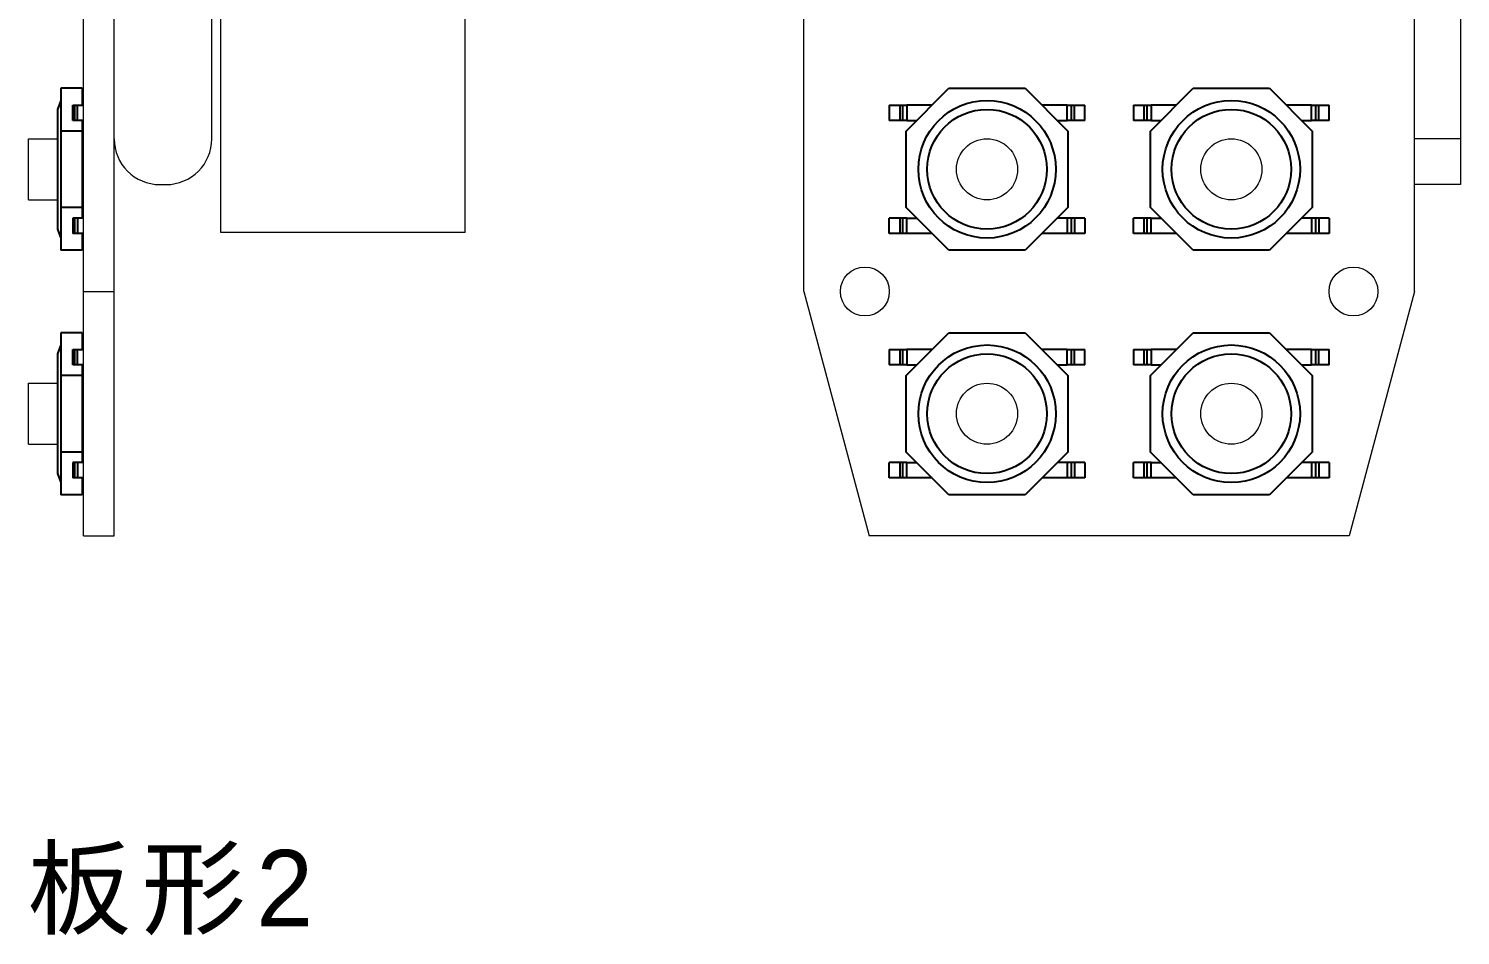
# Model space of a CAD drawing. Header units: millimetres. Extents: x -13 to 383, y -156 to 81.
# Drawn here: x 29.77 to 76.65, y -156.07 to -126.4 of the extents above; entities that cross this region are included whole.
import ezdxf

# ---------------------------------------------------------------- set-up
doc = ezdxf.new("R2010")
doc.units = ezdxf.units.MM
doc.header["$LTSCALE"] = 0.5
doc.linetypes.add('虚线', pattern=[2, 1, -1])
doc.layers.get('0').update_dxf_attribs({"lineweight": 18})
doc.layers.add('尺寸线层', color=3, linetype='Continuous', lineweight=18)
doc.styles.add('标准', font='', dxfattribs={"width": 0.667})
doc.styles.get('标准').set_extended_font_data('宋体')

# ---------------------------------------------------------------- blocks, each defined once
blk = doc.blocks.new('*X25')
at = {"color": 8, "linetype": 'Continuous', "ltscale": 0.5}
for p, q in [((-12.312, -29.333), (-12.312, -3.333)), ((-12.312, -3.333), (-4.312, -3.333)), ((-4.312, -29.333), (-4.312, -3.333)), ((-12.312, -29.333), (-4.312, -29.333))]:
    blk.add_line(p, q, dxfattribs=at)
blk = doc.blocks.new('*X37')
at = {"color": 3, "linetype": 'Continuous'}
blk.add_line((-5.858, 54.947), (-4.858, 54.947), dxfattribs=at)
at = {"color": 3}
for p, q in [((-5.858, 0.947), (-5.858, 54.947)), ((-4.858, 0.947), (-4.858, 54.947))]:
    blk.add_line(p, q, dxfattribs=at)
at = {"color": 3, "linetype": 'Continuous', "ltscale": 0.5}
for p, q in [((-5.858, 47.947), (-4.858, 47.947)), ((-5.858, 43.547), (-4.858, 43.547)), ((-5.858, 42.347), (-4.858, 42.347)), ((-5.858, 8.951), (-4.858, 8.951)), ((-5.858, 0.947), (-4.858, 0.947))]:
    blk.add_line(p, q, dxfattribs=at)
blk = doc.blocks.new('*X36')
at = {"color": 3, "linetype": 'Continuous', "ltscale": 0.5}
blk.add_blockref('*X37', (-2.374, -6.198), dxfattribs=at)
blk = doc.blocks.new('*X24')
at = {"color": 8, "linetype": 'Continuous', "ltscale": 0.5}
for p, q in [((-8.293, 2.47), (-8.093, 2.47)), ((-9.793, -5.03), (-9.793, 0.97)), ((-6.593, -5.03), (-6.593, 0.97)), ((-8.293, -6.53), (-8.093, -6.53))]:
    blk.add_line(p, q, dxfattribs=at)
for centre, start, end in [((-8.293, 0.97), 90, 180), ((-8.093, 0.97), 0, 90), ((-8.293, -5.03), 180, 270), ((-8.093, -5.03), 270, 360)]:
    blk.add_arc(centre, 1.5, start, end, dxfattribs=at)

msp = doc.modelspace()

# ---------------------------------------------------------------- linework, layer by layer
at = {"color": 3, "linetype": 'Continuous'}
for p, q in [((55.153, -135), (55.153, -101.6)), ((75.153, -135), (75.153, -101.6))]:
    msp.add_line(p, q, dxfattribs=at)
at = {"color": 8, "linetype": 'Continuous', "ltscale": 0.5}
for p, q in [((76.653, -122.5), (76.653, -131.5)), ((76.653, -130), (75.153, -130)), ((76.653, -131.5), (75.153, -131.5))]:
    msp.add_line(p, q, dxfattribs=at)
at = {"color": 136, "linetype": 'Continuous', "lineweight": 25}
for p, q in [((31.517, -128.35), (30.817, -128.35)), ((30.817, -128.35), (30.817, -129.747)), ((31.517, -128.35), (31.517, -128.9)), ((58.503, -129.747), (59.901, -128.35)), ((59.901, -128.35), (62.406, -128.35)), ((62.406, -128.35), (63.803, -129.747)), ((66.503, -129.747), (67.901, -128.35)), ((67.901, -128.35), (70.406, -128.35)), ((70.406, -128.35), (71.803, -129.747)), ((30.817, -128.75), (30.717, -129.041)), ((31.217, -129.4), (31.217, -128.9)), ((31.217, -128.9), (31.275, -128.9)), ((31.275, -129.4), (31.275, -128.9)), ((31.275, -128.9), (31.367, -128.9)), ((31.367, -128.9), (31.567, -128.9)), ((31.367, -129.4), (31.367, -128.9)), ((57.953, -128.9), (57.953, -129.4)), ((57.953, -128.9), (58.292, -128.9)), ((58.292, -128.9), (58.292, -129.4)), ((58.292, -128.9), (58.384, -128.9)), ((58.384, -128.9), (58.384, -129.4)), ((58.384, -128.9), (58.525, -128.9)), ((58.525, -128.9), (58.525, -129.4)), ((59.351, -128.9), (58.525, -128.9)), ((63.782, -128.9), (62.956, -128.9)), ((63.782, -129.4), (63.782, -128.9)), ((63.782, -128.9), (63.923, -128.9)), ((63.923, -129.4), (63.923, -128.9)), ((63.923, -128.9), (64.015, -128.9)), ((64.015, -129.4), (64.015, -128.9)), ((64.015, -128.9), (64.353, -128.9)), ((64.353, -129.4), (64.353, -128.9)), ((65.953, -128.9), (65.953, -129.4)), ((65.953, -128.9), (66.292, -128.9)), ((66.292, -128.9), (66.292, -129.4)), ((66.292, -128.9), (66.384, -128.9)), ((66.384, -128.9), (66.384, -129.4)), ((66.384, -128.9), (66.525, -128.9)), ((66.525, -128.9), (66.525, -129.4)), ((67.351, -128.9), (66.525, -128.9)), ((71.782, -128.9), (70.956, -128.9)), ((71.782, -129.4), (71.782, -128.9)), ((71.782, -128.9), (71.923, -128.9)), ((71.923, -129.4), (71.923, -128.9)), ((71.923, -128.9), (72.015, -128.9)), ((72.015, -129.4), (72.015, -128.9)), ((72.015, -128.9), (72.353, -128.9)), ((72.353, -129.4), (72.353, -128.9)), ((30.717, -129.041), (30.717, -132.959)), ((31.275, -129.4), (31.217, -129.4)), ((31.367, -129.4), (31.275, -129.4)), ((31.567, -129.4), (31.367, -129.4)), ((31.517, -129.4), (31.517, -129.747)), ((58.292, -129.4), (57.953, -129.4)), ((58.384, -129.4), (58.292, -129.4)), ((58.525, -129.4), (58.384, -129.4)), ((58.525, -129.4), (58.851, -129.4)), ((63.456, -129.4), (63.782, -129.4)), ((63.923, -129.4), (63.782, -129.4)), ((64.015, -129.4), (63.923, -129.4)), ((64.353, -129.4), (64.015, -129.4)), ((66.292, -129.4), (65.953, -129.4)), ((66.384, -129.4), (66.292, -129.4)), ((66.525, -129.4), (66.384, -129.4)), ((66.525, -129.4), (66.851, -129.4)), ((71.456, -129.4), (71.782, -129.4)), ((71.923, -129.4), (71.782, -129.4)), ((72.015, -129.4), (71.923, -129.4)), ((72.353, -129.4), (72.015, -129.4)), ((31.517, -129.747), (30.817, -129.747)), ((30.817, -129.747), (30.817, -132.253)), ((31.517, -129.747), (31.517, -132.253)), ((58.503, -132.253), (58.503, -129.747)), ((63.803, -129.747), (63.803, -132.253)), ((66.503, -132.253), (66.503, -129.747)), ((71.803, -129.747), (71.803, -132.253)), ((31.517, -132.253), (30.817, -132.253)), ((30.817, -132.253), (30.817, -133.65)), ((31.217, -132.6), (31.217, -133.1)), ((31.275, -132.6), (31.217, -132.6)), ((31.275, -133.1), (31.275, -132.6)), ((31.367, -132.6), (31.275, -132.6)), ((31.367, -132.6), (31.367, -133.1)), ((31.567, -132.6), (31.367, -132.6)), ((31.517, -132.253), (31.517, -132.6)), ((57.953, -133.1), (57.953, -132.6)), ((58.292, -132.6), (57.953, -132.6)), ((58.292, -132.6), (58.292, -133.1)), ((58.384, -132.6), (58.292, -132.6)), ((58.384, -132.6), (58.384, -133.1)), ((58.525, -132.6), (58.384, -132.6)), ((59.901, -133.65), (58.503, -132.253)), ((58.525, -133.1), (58.525, -132.6)), ((58.525, -132.6), (58.851, -132.6)), ((63.803, -132.253), (62.406, -133.65)), ((63.782, -132.6), (63.456, -132.6)), ((63.782, -132.6), (63.782, -133.1)), ((63.923, -132.6), (63.782, -132.6)), ((63.923, -133.1), (63.923, -132.6)), ((64.015, -132.6), (63.923, -132.6)), ((64.015, -132.6), (64.015, -133.1)), ((64.353, -132.6), (64.015, -132.6)), ((64.353, -132.6), (64.353, -133.1)), ((65.953, -133.1), (65.953, -132.6)), ((66.292, -132.6), (65.953, -132.6)), ((66.292, -132.6), (66.292, -133.1)), ((66.384, -132.6), (66.292, -132.6)), ((66.384, -132.6), (66.384, -133.1)), ((66.525, -132.6), (66.384, -132.6)), ((67.901, -133.65), (66.503, -132.253)), ((66.525, -133.1), (66.525, -132.6)), ((66.525, -132.6), (66.851, -132.6)), ((71.803, -132.253), (70.406, -133.65)), ((71.782, -132.6), (71.456, -132.6)), ((71.782, -132.6), (71.782, -133.1)), ((71.923, -132.6), (71.782, -132.6)), ((71.923, -133.1), (71.923, -132.6)), ((72.015, -132.6), (71.923, -132.6)), ((72.015, -132.6), (72.015, -133.1)), ((72.353, -132.6), (72.015, -132.6)), ((72.353, -132.6), (72.353, -133.1)), ((30.717, -132.959), (30.817, -133.25)), ((31.275, -133.1), (31.217, -133.1)), ((31.367, -133.1), (31.275, -133.1)), ((31.567, -133.1), (31.367, -133.1)), ((31.517, -133.1), (31.517, -133.65)), ((58.292, -133.1), (57.953, -133.1)), ((58.384, -133.1), (58.292, -133.1)), ((58.525, -133.1), (58.384, -133.1)), ((59.351, -133.1), (58.525, -133.1)), ((63.782, -133.1), (62.956, -133.1)), ((63.923, -133.1), (63.782, -133.1)), ((64.015, -133.1), (63.923, -133.1)), ((64.353, -133.1), (64.015, -133.1)), ((66.292, -133.1), (65.953, -133.1)), ((66.384, -133.1), (66.292, -133.1)), ((66.525, -133.1), (66.384, -133.1)), ((67.351, -133.1), (66.525, -133.1)), ((71.782, -133.1), (70.956, -133.1)), ((71.923, -133.1), (71.782, -133.1)), ((72.015, -133.1), (71.923, -133.1)), ((72.353, -133.1), (72.015, -133.1)), ((31.517, -133.65), (30.817, -133.65)), ((62.406, -133.65), (59.901, -133.65)), ((70.406, -133.65), (67.901, -133.65)), ((31.517, -136.35), (30.817, -136.35)), ((30.817, -136.35), (30.817, -137.747)), ((31.517, -136.35), (31.517, -136.9)), ((58.503, -137.747), (59.901, -136.35)), ((59.901, -136.35), (62.406, -136.35)), ((62.406, -136.35), (63.803, -137.747)), ((66.503, -137.747), (67.901, -136.35)), ((67.901, -136.35), (70.406, -136.35)), ((70.406, -136.35), (71.803, -137.747)), ((30.817, -136.75), (30.717, -137.041)), ((31.217, -137.4), (31.217, -136.9)), ((31.217, -136.9), (31.275, -136.9)), ((31.275, -137.4), (31.275, -136.9)), ((31.275, -136.9), (31.367, -136.9)), ((31.367, -136.9), (31.567, -136.9)), ((31.367, -137.4), (31.367, -136.9)), ((57.953, -136.9), (57.953, -137.4)), ((57.953, -136.9), (58.292, -136.9)), ((58.292, -136.9), (58.292, -137.4)), ((58.292, -136.9), (58.384, -136.9)), ((58.384, -136.9), (58.384, -137.4)), ((58.384, -136.9), (58.525, -136.9)), ((58.525, -136.9), (58.525, -137.4)), ((59.351, -136.9), (58.525, -136.9)), ((63.782, -136.9), (62.956, -136.9)), ((63.782, -137.4), (63.782, -136.9)), ((63.782, -136.9), (63.923, -136.9)), ((63.923, -137.4), (63.923, -136.9)), ((63.923, -136.9), (64.015, -136.9)), ((64.015, -137.4), (64.015, -136.9)), ((64.015, -136.9), (64.353, -136.9)), ((64.353, -137.4), (64.353, -136.9)), ((65.953, -136.9), (65.953, -137.4)), ((65.953, -136.9), (66.292, -136.9)), ((66.292, -136.9), (66.292, -137.4)), ((66.292, -136.9), (66.384, -136.9)), ((66.384, -136.9), (66.384, -137.4)), ((66.384, -136.9), (66.525, -136.9)), ((66.525, -136.9), (66.525, -137.4)), ((67.351, -136.9), (66.525, -136.9)), ((71.782, -136.9), (70.956, -136.9)), ((71.782, -137.4), (71.782, -136.9)), ((71.782, -136.9), (71.923, -136.9)), ((71.923, -137.4), (71.923, -136.9)), ((71.923, -136.9), (72.015, -136.9)), ((72.015, -137.4), (72.015, -136.9)), ((72.015, -136.9), (72.353, -136.9)), ((72.353, -137.4), (72.353, -136.9)), ((30.717, -137.041), (30.717, -140.959)), ((31.517, -137.747), (30.817, -137.747)), ((30.817, -137.747), (30.817, -140.253)), ((31.275, -137.4), (31.217, -137.4)), ((31.367, -137.4), (31.275, -137.4)), ((31.567, -137.4), (31.367, -137.4)), ((31.517, -137.4), (31.517, -137.747)), ((31.517, -137.747), (31.517, -140.253)), ((58.292, -137.4), (57.953, -137.4)), ((58.384, -137.4), (58.292, -137.4)), ((58.525, -137.4), (58.384, -137.4)), ((58.503, -140.253), (58.503, -137.747)), ((58.525, -137.4), (58.851, -137.4)), ((63.456, -137.4), (63.782, -137.4)), ((63.923, -137.4), (63.782, -137.4)), ((63.803, -137.747), (63.803, -140.253)), ((64.015, -137.4), (63.923, -137.4)), ((64.353, -137.4), (64.015, -137.4)), ((66.292, -137.4), (65.953, -137.4)), ((66.384, -137.4), (66.292, -137.4)), ((66.525, -137.4), (66.384, -137.4)), ((66.503, -140.253), (66.503, -137.747)), ((66.525, -137.4), (66.851, -137.4)), ((71.456, -137.4), (71.782, -137.4)), ((71.923, -137.4), (71.782, -137.4)), ((71.803, -137.747), (71.803, -140.253)), ((72.015, -137.4), (71.923, -137.4)), ((72.353, -137.4), (72.015, -137.4)), ((31.517, -140.253), (30.817, -140.253)), ((30.817, -140.253), (30.817, -141.65)), ((31.217, -140.6), (31.217, -141.1)), ((31.275, -140.6), (31.217, -140.6)), ((31.275, -141.1), (31.275, -140.6)), ((31.367, -140.6), (31.275, -140.6)), ((31.367, -140.6), (31.367, -141.1)), ((31.567, -140.6), (31.367, -140.6)), ((31.517, -140.253), (31.517, -140.6)), ((57.953, -141.1), (57.953, -140.6)), ((58.292, -140.6), (57.953, -140.6)), ((58.292, -140.6), (58.292, -141.1)), ((58.384, -140.6), (58.292, -140.6)), ((58.384, -140.6), (58.384, -141.1)), ((58.525, -140.6), (58.384, -140.6)), ((59.901, -141.65), (58.503, -140.253)), ((58.525, -141.1), (58.525, -140.6)), ((58.525, -140.6), (58.851, -140.6)), ((63.803, -140.253), (62.406, -141.65)), ((63.782, -140.6), (63.456, -140.6)), ((63.782, -140.6), (63.782, -141.1)), ((63.923, -140.6), (63.782, -140.6)), ((63.923, -141.1), (63.923, -140.6)), ((64.015, -140.6), (63.923, -140.6)), ((64.015, -140.6), (64.015, -141.1)), ((64.353, -140.6), (64.015, -140.6)), ((64.353, -140.6), (64.353, -141.1)), ((65.953, -141.1), (65.953, -140.6)), ((66.292, -140.6), (65.953, -140.6)), ((66.292, -140.6), (66.292, -141.1)), ((66.384, -140.6), (66.292, -140.6)), ((66.384, -140.6), (66.384, -141.1)), ((66.525, -140.6), (66.384, -140.6)), ((67.901, -141.65), (66.503, -140.253)), ((66.525, -141.1), (66.525, -140.6)), ((66.525, -140.6), (66.851, -140.6)), ((71.803, -140.253), (70.406, -141.65)), ((71.782, -140.6), (71.456, -140.6)), ((71.782, -140.6), (71.782, -141.1)), ((71.923, -140.6), (71.782, -140.6)), ((71.923, -141.1), (71.923, -140.6)), ((72.015, -140.6), (71.923, -140.6)), ((72.015, -140.6), (72.015, -141.1)), ((72.353, -140.6), (72.015, -140.6)), ((72.353, -140.6), (72.353, -141.1)), ((30.717, -140.959), (30.817, -141.25)), ((31.275, -141.1), (31.217, -141.1)), ((31.367, -141.1), (31.275, -141.1)), ((31.567, -141.1), (31.367, -141.1)), ((31.517, -141.1), (31.517, -141.65)), ((58.292, -141.1), (57.953, -141.1)), ((58.384, -141.1), (58.292, -141.1)), ((58.525, -141.1), (58.384, -141.1)), ((59.351, -141.1), (58.525, -141.1)), ((63.782, -141.1), (62.956, -141.1)), ((63.923, -141.1), (63.782, -141.1)), ((64.015, -141.1), (63.923, -141.1)), ((64.353, -141.1), (64.015, -141.1)), ((66.292, -141.1), (65.953, -141.1)), ((66.384, -141.1), (66.292, -141.1)), ((66.525, -141.1), (66.384, -141.1)), ((67.351, -141.1), (66.525, -141.1)), ((71.782, -141.1), (70.956, -141.1)), ((71.923, -141.1), (71.782, -141.1)), ((72.015, -141.1), (71.923, -141.1)), ((72.353, -141.1), (72.015, -141.1)), ((31.517, -141.65), (30.817, -141.65)), ((62.406, -141.65), (59.901, -141.65)), ((70.406, -141.65), (67.901, -141.65))]:
    msp.add_line(p, q, dxfattribs=at)
at = {"color": 2, "linetype": 'Continuous'}
for p, q in [((29.767, -130), (30.717, -130)), ((29.767, -132), (29.767, -130)), ((29.767, -132), (30.717, -132)), ((29.767, -138), (30.717, -138)), ((29.767, -140), (29.767, -138)), ((29.767, -140), (30.717, -140))]:
    msp.add_line(p, q, dxfattribs=at)
at = {"color": 3, "linetype": 'Continuous', "ltscale": 0.5}
for p, q in [((55.153, -135), (57.297, -143)), ((75.153, -135), (73.01, -143)), ((73.01, -143), (57.297, -143))]:
    msp.add_line(p, q, dxfattribs=at)
at = {"color": 136, "linetype": 'Continuous', "lineweight": 25}
for centre, radius in [((61.153, -131), 2.25), ((69.153, -131), 2.25), ((61.153, -131), 1.959), ((69.153, -131), 1.959), ((61.153, -139), 2.25), ((69.153, -139), 2.25), ((61.153, -139), 1.959), ((69.153, -139), 1.959)]:
    msp.add_circle(centre, radius, dxfattribs=at)
at = {"color": 2, "linetype": 'Continuous'}
for centre in [(61.153, -131), (69.153, -131), (61.153, -139), (69.153, -139)]:
    msp.add_circle(centre, 1, dxfattribs=at)
at = {"color": 3, "linetype": 'Continuous', "ltscale": 0.5}
for centre in [(57.153, -135), (73.153, -135)]:
    msp.add_circle(centre, 0.8, dxfattribs=at)

# ---------------------------------------------------------------- block references
for name, p in [('*X36', (39.799, -137.749)), ('*X24', (42.359, -124.97))]:
    msp.add_blockref(name, p, dxfattribs=at)
at = {"color": 3, "linetype": 'Continuous', "ltscale": 0.5, "xscale": -0.9999999999999998, "rotation": 360}
msp.add_blockref('*X25', (31.754, -103.739), dxfattribs=at)

# ---------------------------------------------------------------- texts
at = {"layer": '尺寸线层', "color": 0, "linetype": '虚线', "ltscale": 0.5, "insert": (29.722, -153.278), "char_height": 2.5, "width": 187.97468, "attachment_point": 1, "line_spacing_factor": 1.15057, "style": '标准'}
msp.add_mtext('\\T1.1;{\\fdengxian|b0|i0|c134|p2;\\W1;板形2}', dxfattribs=at)

doc.saveas('drawing.dxf')
